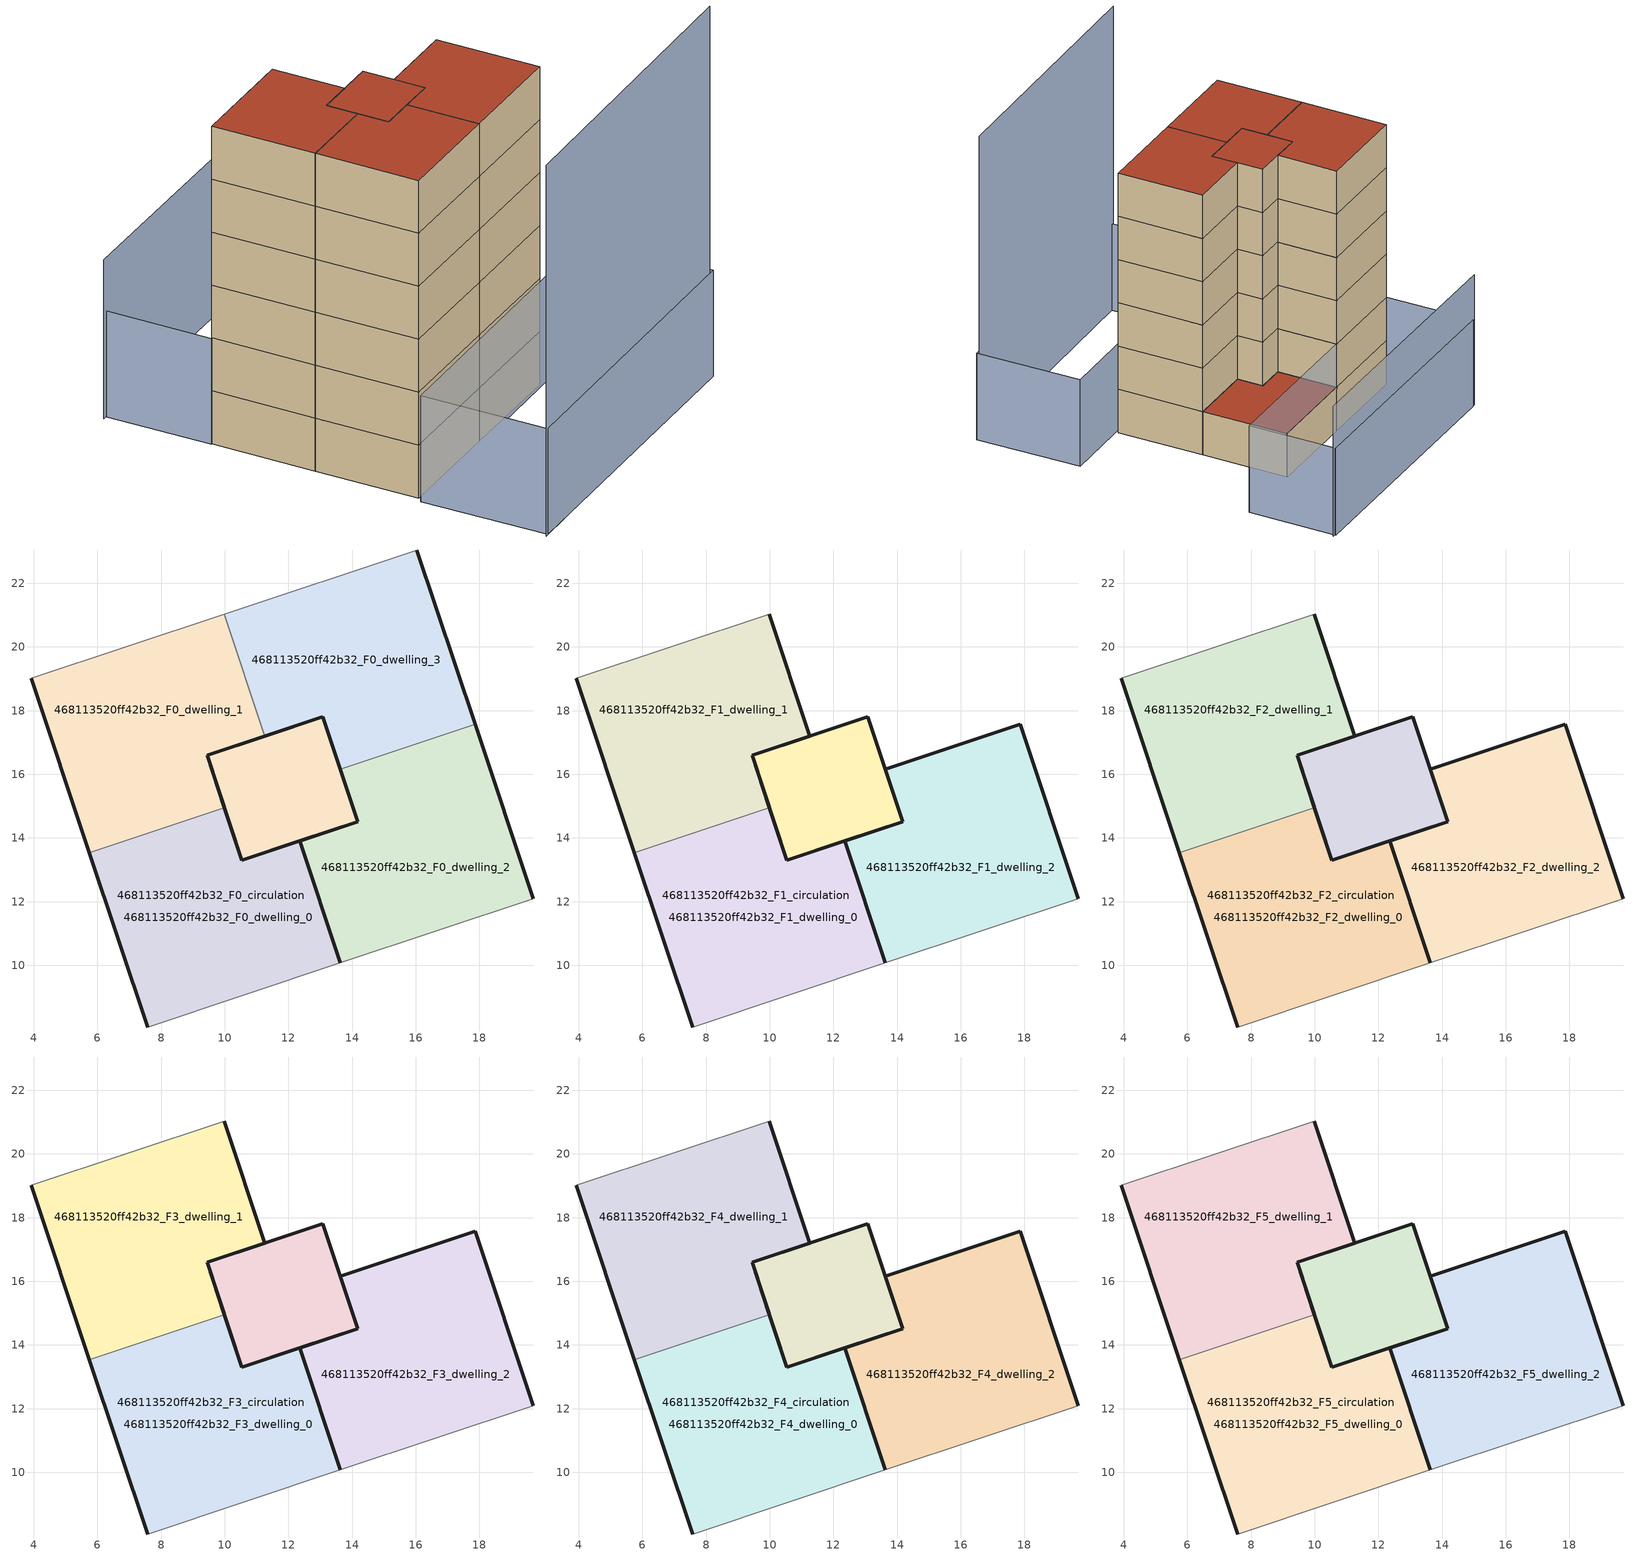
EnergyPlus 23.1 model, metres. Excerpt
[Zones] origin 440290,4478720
468113520ff42b32_F0_dwelling_0
 floor ground (EU_floor_Construction): 12.35,13.91 13.63,10.08 7.58,8.06 5.75,13.54 9.99,14.95 10.35,13.88 10.54,13.31 z0; 13.08,17.8 14.17,14.52 10.54,13.31 10.35,13.88 9.44,16.59 z0
 wall outside (EU_wall_Construction): 5.75,13.54 7.58,8.06 / 13.63,10.08 12.35,13.91 10.54,13.31 9.99,14.95 z0:3
 wall adiabatic (EU_wall_Construction): 7.58,8.06 13.63,10.08 z0:3
 wall to 468113520ff42b32_F0_dwelling_1 (EU_wall_Construction): 9.99,14.95 5.75,13.54 z0:3
468113520ff42b32_F0_dwelling_1
 floor ground (EU_floor_Construction): 9.98,21.03 11.26,17.2 9.44,16.59 9.99,14.95 5.75,13.54 3.93,19.01 z0; 13.08,17.8 14.17,14.52 10.54,13.31 9.44,16.59 11.26,17.2 z0
 wall outside (EU_wall_Construction): 3.93,19.01 5.75,13.54 / 9.99,14.95 9.44,16.59 11.26,17.2 z0:3
 wall adiabatic (EU_wall_Construction): 9.98,21.03 3.93,19.01 z0:3
 wall to 468113520ff42b32_F0_dwelling_3 (EU_wall_Construction): 11.26,17.2 9.98,21.03 z0:3
468113520ff42b32_F0_dwelling_2
 floor ground (EU_floor_Construction): 17.86,17.57 19.68,12.1 13.63,10.08 12.35,13.91 14.17,14.52 13.62,16.16 z0
 wall outside (EU_wall_Construction): 19.68,12.1 17.86,17.57 / 13.62,16.16 14.17,14.52 12.35,13.91 13.63,10.08 z0:3
 wall adiabatic (EU_wall_Construction): 13.63,10.08 19.68,12.1 z0:3
 wall to 468113520ff42b32_F0_dwelling_3 (EU_wall_Construction): 17.86,17.57 13.62,16.16 z0:3
468113520ff42b32_F0_dwelling_3
 floor ground (EU_floor_Construction): 13.08,17.8 14.17,14.52 10.54,13.31 9.44,16.59 11.26,17.2 z0; 16.04,23.04 17.86,17.57 13.62,16.16 13.08,17.8 11.26,17.2 9.98,21.03 z0
 wall outside (EU_wall_Construction): 17.86,17.57 16.04,23.04 / 11.26,17.2 13.08,17.8 13.62,16.16 z0:3
 wall adiabatic (EU_wall_Construction): 16.04,23.04 9.98,21.03 z0:3
 roof outside (EU_roof_Construction): 17.86,17.57 16.04,23.04 9.98,21.03 11.26,17.2 13.08,17.8 13.62,16.16 z3; 14.17,14.52 13.08,17.8 11.26,17.2 9.44,16.59 10.54,13.31 z3
468113520ff42b32_F0_circulation
 floor ground (EU_floor_Construction): 13.08,17.8 13.62,16.16 14.17,14.52 12.35,13.91 10.54,13.31 10.35,13.88 9.99,14.95 9.44,16.59 11.26,17.2 z0; 12.35,13.91 13.63,10.08 7.58,8.06 5.75,13.54 9.99,14.95 10.2,14.32 10.35,13.88 10.54,13.31 z0; 9.98,21.03 11.26,17.2 9.44,16.59 9.99,14.95 5.75,13.54 3.93,19.01 z0; 16.04,23.04 17.86,17.57 13.62,16.16 13.08,17.8 11.26,17.2 9.98,21.03 z0
 wall outside (EU_wall_Construction): 14.17,14.52 13.08,17.8 9.44,16.59 10.54,13.31 14.17,14.52 z0:3
 roof outside (EU_floor_Construction): 14.17,14.52 13.62,16.16 13.08,17.8 11.26,17.2 9.44,16.59 9.99,14.95 10.35,13.88 10.54,13.31 12.35,13.91 z3; 13.63,10.08 12.35,13.91 10.54,13.31 10.35,13.88 9.99,14.95 5.75,13.54 7.58,8.06 z3; 17.86,17.57 16.04,23.04 9.98,21.03 11.26,17.2 13.08,17.8 13.62,16.16 z3
468113520ff42b32_F1_dwelling_0
 floor to 468113520ff42b32_F0_dwelling_0 (EU_floor_Construction): 12.35,13.91 13.63,10.08 7.58,8.06 5.75,13.54 9.99,14.95 10.43,13.64 10.54,13.31 z3; 13.08,17.8 14.17,14.52 10.54,13.31 10.35,13.88 9.44,16.59 z3
 wall outside (EU_wall_Construction): 5.75,13.54 7.58,8.06 / 13.63,10.08 12.35,13.91 10.54,13.31 9.99,14.95 z3:6
 wall adiabatic (EU_wall_Construction): 7.58,8.06 13.63,10.08 z3:6
 wall to 468113520ff42b32_F1_dwelling_1 (EU_wall_Construction): 9.99,14.95 5.75,13.54 z3:6
468113520ff42b32_F1_dwelling_1
 floor to 468113520ff42b32_F0_dwelling_1 (EU_floor_Construction): 9.98,21.03 11.26,17.2 9.44,16.59 9.99,14.95 5.75,13.54 3.93,19.01 z3; 13.08,17.8 14.17,14.52 10.54,13.31 9.99,14.95 9.44,16.59 11.26,17.2 z3
 wall outside (EU_wall_Construction): 3.93,19.01 5.75,13.54 / 9.99,14.95 9.44,16.59 11.26,17.2 9.98,21.03 z3:6
 wall adiabatic (EU_wall_Construction): 9.98,21.03 3.93,19.01 z3:6
468113520ff42b32_F1_dwelling_2
 floor to 468113520ff42b32_F0_dwelling_2 (EU_floor_Construction): 17.86,17.57 19.68,12.1 13.63,10.08 12.35,13.91 14.17,14.52 13.62,16.16 z3
 wall outside (EU_wall_Construction): 19.68,12.1 17.86,17.57 13.62,16.16 14.17,14.52 12.35,13.91 13.63,10.08 z3:6
 wall adiabatic (EU_wall_Construction): 13.63,10.08 19.68,12.1 z3:6
468113520ff42b32_F1_circulation
 floor outside (EU_floor_Construction): 13.08,17.8 14.17,14.52 12.35,13.91 10.54,13.31 10.35,13.88 9.99,14.95 9.44,16.59 11.26,17.2 z3; 12.35,13.91 13.63,10.08 7.58,8.06 5.75,13.54 9.99,14.95 10.2,14.32 10.35,13.88 10.54,13.31 z3; 9.98,21.03 11.26,17.2 9.44,16.59 9.99,14.95 5.75,13.54 3.93,19.01 z3
 wall outside (EU_wall_Construction): 14.17,14.52 13.08,17.8 9.44,16.59 10.54,13.31 14.17,14.52 z3:6
 roof outside (EU_floor_Construction): 13.63,10.08 12.35,13.91 10.54,13.31 10.35,13.88 9.99,14.95 5.75,13.54 7.58,8.06 z6
468113520ff42b32_F2_dwelling_0
 floor to 468113520ff42b32_F1_dwelling_0 (EU_floor_Construction): 12.35,13.91 13.63,10.08 7.58,8.06 5.75,13.54 9.99,14.95 10.43,13.64 10.54,13.31 z6; 13.08,17.8 14.17,14.52 10.54,13.31 10.35,13.88 9.44,16.59 z6
 wall outside (EU_wall_Construction): 5.75,13.54 7.58,8.06 / 13.63,10.08 12.35,13.91 10.54,13.31 9.99,14.95 z6:9
 wall adiabatic (EU_wall_Construction): 7.58,8.06 13.63,10.08 z6:9
 wall to 468113520ff42b32_F2_dwelling_1 (EU_wall_Construction): 9.99,14.95 5.75,13.54 z6:9
468113520ff42b32_F2_dwelling_1
 floor to 468113520ff42b32_F1_dwelling_1 (EU_floor_Construction): 9.98,21.03 11.26,17.2 9.44,16.59 9.99,14.95 5.75,13.54 3.93,19.01 z6; 13.08,17.8 14.17,14.52 10.54,13.31 9.99,14.95 9.44,16.59 11.26,17.2 z6
 wall outside (EU_wall_Construction): 3.93,19.01 5.75,13.54 / 9.99,14.95 9.44,16.59 11.26,17.2 9.98,21.03 z6:9
 wall adiabatic (EU_wall_Construction): 9.98,21.03 3.93,19.01 z6:9
468113520ff42b32_F2_dwelling_2
 floor to 468113520ff42b32_F1_dwelling_2 (EU_floor_Construction): 17.86,17.57 19.68,12.1 13.63,10.08 12.35,13.91 14.17,14.52 13.62,16.16 z6
 wall outside (EU_wall_Construction): 19.68,12.1 17.86,17.57 13.62,16.16 14.17,14.52 12.35,13.91 13.63,10.08 z6:9
 wall adiabatic (EU_wall_Construction): 13.63,10.08 19.68,12.1 z6:9
468113520ff42b32_F2_circulation
 floor outside (EU_floor_Construction): 12.35,13.91 13.63,10.08 7.58,8.06 5.75,13.54 9.99,14.95 10.2,14.32 10.35,13.88 10.54,13.31 z6; 9.98,21.03 11.26,17.2 9.44,16.59 9.99,14.95 5.75,13.54 3.93,19.01 z6
 floor to 468113520ff42b32_F1_circulation (EU_floor_Construction): 13.08,17.8 14.17,14.52 12.35,13.91 10.54,13.31 10.35,13.88 9.99,14.95 9.44,16.59 11.26,17.2 z6
 wall outside (EU_wall_Construction): 14.17,14.52 13.08,17.8 9.44,16.59 10.54,13.31 14.17,14.52 z6:9
 roof outside (EU_floor_Construction): 13.63,10.08 12.35,13.91 10.54,13.31 10.35,13.88 9.99,14.95 5.75,13.54 7.58,8.06 z9
468113520ff42b32_F3_dwelling_0
 floor to 468113520ff42b32_F2_dwelling_0 (EU_floor_Construction): 12.35,13.91 13.63,10.08 7.58,8.06 5.75,13.54 9.99,14.95 10.43,13.64 10.54,13.31 z9; 13.08,17.8 14.17,14.52 10.54,13.31 10.35,13.88 9.44,16.59 z9
 wall outside (EU_wall_Construction): 5.75,13.54 7.58,8.06 / 13.63,10.08 12.35,13.91 10.54,13.31 9.99,14.95 z9:12
 wall adiabatic (EU_wall_Construction): 7.58,8.06 13.63,10.08 z9:12
 wall to 468113520ff42b32_F3_dwelling_1 (EU_wall_Construction): 9.99,14.95 5.75,13.54 z9:12
468113520ff42b32_F3_dwelling_1
 floor to 468113520ff42b32_F2_dwelling_1 (EU_floor_Construction): 9.98,21.03 11.26,17.2 9.44,16.59 9.99,14.95 5.75,13.54 3.93,19.01 z9; 13.08,17.8 14.17,14.52 10.54,13.31 9.99,14.95 9.44,16.59 11.26,17.2 z9
 wall outside (EU_wall_Construction): 3.93,19.01 5.75,13.54 / 9.99,14.95 9.44,16.59 11.26,17.2 9.98,21.03 z9:12
 wall adiabatic (EU_wall_Construction): 9.98,21.03 3.93,19.01 z9:12
468113520ff42b32_F3_dwelling_2
 floor to 468113520ff42b32_F2_dwelling_2 (EU_floor_Construction): 17.86,17.57 19.68,12.1 13.63,10.08 12.35,13.91 14.17,14.52 13.62,16.16 z9
 wall outside (EU_wall_Construction): 19.68,12.1 17.86,17.57 13.62,16.16 14.17,14.52 12.35,13.91 13.63,10.08 z9:12
 wall adiabatic (EU_wall_Construction): 13.63,10.08 19.68,12.1 z9:12
468113520ff42b32_F3_circulation
 floor outside (EU_floor_Construction): 12.35,13.91 13.63,10.08 7.58,8.06 5.75,13.54 9.99,14.95 10.2,14.32 10.35,13.88 10.54,13.31 z9; 9.98,21.03 11.26,17.2 9.44,16.59 9.99,14.95 5.75,13.54 3.93,19.01 z9
 floor to 468113520ff42b32_F2_circulation (EU_floor_Construction): 13.08,17.8 14.17,14.52 12.35,13.91 10.54,13.31 10.35,13.88 9.99,14.95 9.44,16.59 11.26,17.2 z9
 wall outside (EU_wall_Construction): 14.17,14.52 13.08,17.8 9.44,16.59 10.54,13.31 14.17,14.52 z9:12
 roof outside (EU_floor_Construction): 13.63,10.08 12.35,13.91 10.54,13.31 10.35,13.88 9.99,14.95 5.75,13.54 7.58,8.06 z12
468113520ff42b32_F4_dwelling_0
 floor to 468113520ff42b32_F3_dwelling_0 (EU_floor_Construction): 12.35,13.91 13.63,10.08 7.58,8.06 5.75,13.54 9.99,14.95 10.43,13.64 10.54,13.31 z12; 13.08,17.8 14.17,14.52 10.54,13.31 10.35,13.88 9.44,16.59 z12
 wall outside (EU_wall_Construction): 5.75,13.54 7.58,8.06 / 13.63,10.08 12.35,13.91 10.54,13.31 9.99,14.95 z12:15
 wall adiabatic (EU_wall_Construction): 7.58,8.06 13.63,10.08 z12:15
 wall to 468113520ff42b32_F4_dwelling_1 (EU_wall_Construction): 9.99,14.95 5.75,13.54 z12:15
468113520ff42b32_F4_dwelling_1
 floor to 468113520ff42b32_F3_dwelling_1 (EU_floor_Construction): 9.98,21.03 11.26,17.2 9.44,16.59 9.99,14.95 5.75,13.54 3.93,19.01 z12; 13.08,17.8 14.17,14.52 10.54,13.31 9.99,14.95 9.44,16.59 11.26,17.2 z12
 wall outside (EU_wall_Construction): 3.93,19.01 5.75,13.54 / 9.99,14.95 9.44,16.59 11.26,17.2 9.98,21.03 z12:15
 wall adiabatic (EU_wall_Construction): 9.98,21.03 3.93,19.01 z12:15
468113520ff42b32_F4_dwelling_2
 floor to 468113520ff42b32_F3_dwelling_2 (EU_floor_Construction): 17.86,17.57 19.68,12.1 13.63,10.08 12.35,13.91 14.17,14.52 13.62,16.16 z12
 wall outside (EU_wall_Construction): 19.68,12.1 17.86,17.57 13.62,16.16 14.17,14.52 12.35,13.91 13.63,10.08 z12:15
 wall adiabatic (EU_wall_Construction): 13.63,10.08 19.68,12.1 z12:15
468113520ff42b32_F4_circulation
 floor outside (EU_floor_Construction): 12.35,13.91 13.63,10.08 7.58,8.06 5.75,13.54 9.99,14.95 10.2,14.32 10.35,13.88 10.54,13.31 z12; 9.98,21.03 11.26,17.2 9.44,16.59 9.99,14.95 5.75,13.54 3.93,19.01 z12
 floor to 468113520ff42b32_F3_circulation (EU_floor_Construction): 13.08,17.8 14.17,14.52 12.35,13.91 10.54,13.31 10.35,13.88 9.99,14.95 9.44,16.59 11.26,17.2 z12
 wall outside (EU_wall_Construction): 14.17,14.52 13.08,17.8 9.44,16.59 10.54,13.31 14.17,14.52 z12:15
 roof outside (EU_floor_Construction): 13.63,10.08 12.35,13.91 10.54,13.31 10.35,13.88 9.99,14.95 5.75,13.54 7.58,8.06 z15
468113520ff42b32_F5_dwelling_0
 floor to 468113520ff42b32_F4_dwelling_0 (EU_floor_Construction): 12.35,13.91 13.63,10.08 7.58,8.06 5.75,13.54 9.99,14.95 10.43,13.64 10.54,13.31 z15; 13.08,17.8 14.17,14.52 10.54,13.31 10.35,13.88 9.44,16.59 z15
 wall outside (EU_wall_Construction): 5.75,13.54 7.58,8.06 / 13.63,10.08 12.35,13.91 10.54,13.31 9.99,14.95 z15:18
 wall adiabatic (EU_wall_Construction): 7.58,8.06 13.63,10.08 z15:18
 wall to 468113520ff42b32_F5_dwelling_1 (EU_wall_Construction): 9.99,14.95 5.75,13.54 z15:18
 roof outside (EU_roof_Construction): 14.17,14.52 13.08,17.8 9.44,16.59 10.35,13.88 10.54,13.31 z18; 13.63,10.08 12.35,13.91 10.54,13.31 10.35,13.88 9.99,14.95 5.75,13.54 7.58,8.06 z18
468113520ff42b32_F5_dwelling_1
 floor to 468113520ff42b32_F4_dwelling_1 (EU_floor_Construction): 9.98,21.03 11.26,17.2 9.44,16.59 9.99,14.95 5.75,13.54 3.93,19.01 z15; 13.08,17.8 14.17,14.52 10.54,13.31 9.99,14.95 9.44,16.59 11.26,17.2 z15
 wall outside (EU_wall_Construction): 3.93,19.01 5.75,13.54 / 9.99,14.95 9.44,16.59 11.26,17.2 9.98,21.03 z15:18
 wall adiabatic (EU_wall_Construction): 9.98,21.03 3.93,19.01 z15:18
 roof outside (EU_roof_Construction): 14.17,14.52 13.08,17.8 11.26,17.2 9.44,16.59 10.54,13.31 z18; 9.99,14.95 9.44,16.59 11.26,17.2 9.98,21.03 3.93,19.01 5.75,13.54 z18
468113520ff42b32_F5_dwelling_2
 floor to 468113520ff42b32_F4_dwelling_2 (EU_floor_Construction): 17.86,17.57 19.68,12.1 13.63,10.08 12.35,13.91 14.17,14.52 13.62,16.16 z15
 wall outside (EU_wall_Construction): 19.68,12.1 17.86,17.57 13.62,16.16 14.17,14.52 12.35,13.91 13.63,10.08 z15:18
 wall adiabatic (EU_wall_Construction): 13.63,10.08 19.68,12.1 z15:18
 roof outside (EU_roof_Construction): 19.68,12.1 17.86,17.57 13.62,16.16 14.17,14.52 12.35,13.91 13.63,10.08 z18
468113520ff42b32_F5_circulation
 floor outside (EU_floor_Construction): 12.35,13.91 13.63,10.08 7.58,8.06 5.75,13.54 9.99,14.95 10.2,14.32 10.35,13.88 10.54,13.31 z15; 9.98,21.03 11.26,17.2 9.44,16.59 9.99,14.95 5.75,13.54 3.93,19.01 z15
 floor to 468113520ff42b32_F4_circulation (EU_floor_Construction): 13.08,17.8 14.17,14.52 12.35,13.91 10.54,13.31 10.35,13.88 9.99,14.95 9.44,16.59 11.26,17.2 z15
 wall outside (EU_wall_Construction): 14.17,14.52 13.08,17.8 9.44,16.59 10.54,13.31 14.17,14.52 z15:18
 roof outside (EU_roof_Construction): 14.17,14.52 13.08,17.8 11.26,17.2 9.44,16.59 9.99,14.95 10.35,13.88 10.54,13.31 12.35,13.91 z18; 13.63,10.08 12.35,13.91 10.54,13.31 10.35,13.88 9.99,14.95 5.75,13.54 7.58,8.06 z18; 9.99,14.95 9.44,16.59 11.26,17.2 9.98,21.03 3.93,19.01 5.75,13.54 z18
shading: 18.99,30.13 1.83,24.48 z0:9; 9.5,1.02 26.28,6.88 z0:21; 9.67,1.08 7.39,7.73 / 7.39,7.73 24.14,13.47 / 24.14,13.47 26.42,6.81 / 26.42,6.81 9.67,1.08 / 2.04,24.57 18.8,30.15 / 18.8,30.15 20.67,24.54 / 20.67,24.54 3.9,18.96 / 3.9,18.96 2.04,24.57 z0:6
[Building]
EU S2 Campaign: North Axis=0; Terrain=City; Solar Distribution=FullExterior
[Site:Location]
Madrid: Latitude=40.5; Longitude=-3.5; Time Zone=1; Elevation=609
[SizingPeriod:WeatherFileDays]
AnnualSizingPeriod: Begin Month=1; Begin Day of Month=1; End Month=12; End Day of Month=31; Day of Week for Start Day=Monday; Use Weather File Daylight Saving Period=No; Use Weather File Rain and Snow Indicators=No
[MATERIAL]
EU_InternalMass_Material: Roughness=MediumRough; Thickness=0.1; Conductivity=1; Density=1800; Specific Heat=900; Thermal Absorptance=0.9; Solar Absorptance=0.7; Visible Absorptance=0.7
[MATERIAL:NOMASS] Roughness=MediumRough; Thermal Absorptance=0.9; Solar Absorptance=0.7; Visible Absorptance=0.7
Name | Thermal Resistance
EU_wall_NoMass | 1.60022
EU_roof_NoMass | 1.57597
EU_floor_NoMass | 0.470652
[CONSTRUCTION]
EU_wall_Construction: EU_wall_NoMass
EU_roof_Construction: EU_roof_NoMass
EU_floor_Construction: EU_floor_NoMass
EU_InternalMass_Construction: EU_InternalMass_Material
[ZONE] Type=1; Multiplier=1; Ceiling Height=autocalculate; Floor Area=autocalculate; Part of Total Floor Area=Yes
Name | Volume
468113520ff42b32_F0_dwelling_0; 468113520ff42b32_F1_dwelling_0; 468113520ff42b32_F2_dwelling_0; 468113520ff42b32_F3_dwelling_0; 468113520ff42b32_F4_dwelling_0; 468113520ff42b32_F5_dwelling_0; 468113520ff42b32_F1_dwelling_1; 468113520ff42b32_F2_dwelling_1; 468113520ff42b32_F3_dwelling_1; 468113520ff42b32_F4_dwelling_1; 468113520ff42b32_F5_dwelling_1; 468113520ff42b32_F0_dwelling_3 | 140.28
468113520ff42b32_F0_dwelling_1 | 140.279
468113520ff42b32_F0_dwelling_2; 468113520ff42b32_F1_dwelling_2; 468113520ff42b32_F2_dwelling_2; 468113520ff42b32_F3_dwelling_2; 468113520ff42b32_F4_dwelling_2; 468113520ff42b32_F5_dwelling_2 | 100.515
468113520ff42b32_F0_circulation | 341.311
468113520ff42b32_F1_circulation; 468113520ff42b32_F2_circulation; 468113520ff42b32_F3_circulation; 468113520ff42b32_F4_circulation; 468113520ff42b32_F5_circulation | 240.795
[INTERNALMASS] Construction=EU_InternalMass_Construction
Name | Zone or ZoneList | Surface Area
468113520ff42b32_F0_dwelling_0_EU_InternalMass | 468113520ff42b32_F0_dwelling_0 | 33.5052
468113520ff42b32_F0_dwelling_1_EU_InternalMass | 468113520ff42b32_F0_dwelling_1 | 33.5052
468113520ff42b32_F0_dwelling_2_EU_InternalMass | 468113520ff42b32_F0_dwelling_2 | 33.5052
468113520ff42b32_F0_dwelling_3_EU_InternalMass | 468113520ff42b32_F0_dwelling_3 | 33.5052
468113520ff42b32_F1_dwelling_0_EU_InternalMass | 468113520ff42b32_F1_dwelling_0 | 67.0104
468113520ff42b32_F1_dwelling_1_EU_InternalMass | 468113520ff42b32_F1_dwelling_1 | 33.5052
468113520ff42b32_F1_dwelling_2_EU_InternalMass | 468113520ff42b32_F1_dwelling_2 | 33.5052
468113520ff42b32_F2_dwelling_0_EU_InternalMass | 468113520ff42b32_F2_dwelling_0 | 67.0104
468113520ff42b32_F2_dwelling_1_EU_InternalMass | 468113520ff42b32_F2_dwelling_1 | 33.5052
468113520ff42b32_F2_dwelling_2_EU_InternalMass | 468113520ff42b32_F2_dwelling_2 | 33.5052
468113520ff42b32_F3_dwelling_0_EU_InternalMass | 468113520ff42b32_F3_dwelling_0 | 67.0104
468113520ff42b32_F3_dwelling_1_EU_InternalMass | 468113520ff42b32_F3_dwelling_1 | 33.5052
468113520ff42b32_F3_dwelling_2_EU_InternalMass | 468113520ff42b32_F3_dwelling_2 | 33.5052
468113520ff42b32_F4_dwelling_0_EU_InternalMass | 468113520ff42b32_F4_dwelling_0 | 67.0104
468113520ff42b32_F4_dwelling_1_EU_InternalMass | 468113520ff42b32_F4_dwelling_1 | 33.5052
468113520ff42b32_F4_dwelling_2_EU_InternalMass | 468113520ff42b32_F4_dwelling_2 | 33.5052
468113520ff42b32_F5_dwelling_0_EU_InternalMass | 468113520ff42b32_F5_dwelling_0 | 67.0104
468113520ff42b32_F5_dwelling_1_EU_InternalMass | 468113520ff42b32_F5_dwelling_1 | 33.5052
468113520ff42b32_F5_dwelling_2_EU_InternalMass | 468113520ff42b32_F5_dwelling_2 | 33.5052
[OTHEREQUIPMENT] Fuel Type=Electricity; Design Level Calculation Method=Watts/Area; Power per Zone Floor Area=1; Fraction Latent=0; Fraction Radiant=0; Fraction Lost=0; Carbon Dioxide Generation Rate=0; EndUse Subcategory=EU_Step8_InternalGains
Name | Zone or ZoneList or Space or SpaceList | Schedule
EU_Step8_InternalGain_468113520ff42b32_F0_dwelling_0_f000 | 468113520ff42b32_F0_dwelling_0 | EU_Step8_GainSchedule_468113520ff42b32_F0_dwelling_0_f000
EU_Step8_InternalGain_468113520ff42b32_F0_dwelling_1_f000 | 468113520ff42b32_F0_dwelling_1 | EU_Step8_GainSchedule_468113520ff42b32_F0_dwelling_1_f000
EU_Step8_InternalGain_468113520ff42b32_F0_dwelling_2_f000 | 468113520ff42b32_F0_dwelling_2 | EU_Step8_GainSchedule_468113520ff42b32_F0_dwelling_2_f000
EU_Step8_InternalGain_468113520ff42b32_F0_dwelling_3_f000 | 468113520ff42b32_F0_dwelling_3 | EU_Step8_GainSchedule_468113520ff42b32_F0_dwelling_3_f000
EU_Step8_InternalGain_468113520ff42b32_F1_dwelling_0_f000 | 468113520ff42b32_F1_dwelling_0 | EU_Step8_GainSchedule_468113520ff42b32_F1_dwelling_0_f000
EU_Step8_InternalGain_468113520ff42b32_F1_dwelling_1_f000 | 468113520ff42b32_F1_dwelling_1 | EU_Step8_GainSchedule_468113520ff42b32_F1_dwelling_1_f000
EU_Step8_InternalGain_468113520ff42b32_F1_dwelling_2_f000 | 468113520ff42b32_F1_dwelling_2 | EU_Step8_GainSchedule_468113520ff42b32_F1_dwelling_2_f000
EU_Step8_InternalGain_468113520ff42b32_F2_dwelling_0_f000 | 468113520ff42b32_F2_dwelling_0 | EU_Step8_GainSchedule_468113520ff42b32_F2_dwelling_0_f000
EU_Step8_InternalGain_468113520ff42b32_F2_dwelling_1_f000 | 468113520ff42b32_F2_dwelling_1 | EU_Step8_GainSchedule_468113520ff42b32_F2_dwelling_1_f000
EU_Step8_InternalGain_468113520ff42b32_F2_dwelling_2_f000 | 468113520ff42b32_F2_dwelling_2 | EU_Step8_GainSchedule_468113520ff42b32_F2_dwelling_2_f000
EU_Step8_InternalGain_468113520ff42b32_F3_dwelling_0_f000 | 468113520ff42b32_F3_dwelling_0 | EU_Step8_GainSchedule_468113520ff42b32_F3_dwelling_0_f000
EU_Step8_InternalGain_468113520ff42b32_F3_dwelling_1_f000 | 468113520ff42b32_F3_dwelling_1 | EU_Step8_GainSchedule_468113520ff42b32_F3_dwelling_1_f000
EU_Step8_InternalGain_468113520ff42b32_F3_dwelling_2_f000 | 468113520ff42b32_F3_dwelling_2 | EU_Step8_GainSchedule_468113520ff42b32_F3_dwelling_2_f000
EU_Step8_InternalGain_468113520ff42b32_F4_dwelling_0_f000 | 468113520ff42b32_F4_dwelling_0 | EU_Step8_GainSchedule_468113520ff42b32_F4_dwelling_0_f000
EU_Step8_InternalGain_468113520ff42b32_F4_dwelling_1_f000 | 468113520ff42b32_F4_dwelling_1 | EU_Step8_GainSchedule_468113520ff42b32_F4_dwelling_1_f000
EU_Step8_InternalGain_468113520ff42b32_F4_dwelling_2_f000 | 468113520ff42b32_F4_dwelling_2 | EU_Step8_GainSchedule_468113520ff42b32_F4_dwelling_2_f000
EU_Step8_InternalGain_468113520ff42b32_F5_dwelling_0_f000 | 468113520ff42b32_F5_dwelling_0 | EU_Step8_GainSchedule_468113520ff42b32_F5_dwelling_0_f000
EU_Step8_InternalGain_468113520ff42b32_F5_dwelling_1_f000 | 468113520ff42b32_F5_dwelling_1 | EU_Step8_GainSchedule_468113520ff42b32_F5_dwelling_1_f000
EU_Step8_InternalGain_468113520ff42b32_F5_dwelling_2_f000 | 468113520ff42b32_F5_dwelling_2 | EU_Step8_GainSchedule_468113520ff42b32_F5_dwelling_2_f000
[ZONEINFILTRATION:DESIGNFLOWRATE] Schedule=EU_AlwaysOn; Design Flow Rate Calculation Method=Flow/Area; Flow Rate per Floor Area=0.0005; Constant Term Coefficient=1; Temperature Term Coefficient=0; Velocity Term Coefficient=0; Velocity Squared Term Coefficient=0
Name | Zone or ZoneList or Space or SpaceList
EU_Circulation_Infiltration_468113520ff42b32_F0_circulation | 468113520ff42b32_F0_circulation
EU_Circulation_Infiltration_468113520ff42b32_F1_circulation | 468113520ff42b32_F1_circulation
EU_Circulation_Infiltration_468113520ff42b32_F2_circulation | 468113520ff42b32_F2_circulation
EU_Circulation_Infiltration_468113520ff42b32_F3_circulation | 468113520ff42b32_F3_circulation
EU_Circulation_Infiltration_468113520ff42b32_F4_circulation | 468113520ff42b32_F4_circulation
EU_Circulation_Infiltration_468113520ff42b32_F5_circulation | 468113520ff42b32_F5_circulation
[ZONEVENTILATION:DESIGNFLOWRATE] Schedule=EU_AlwaysOn; Design Flow Rate Calculation Method=AirChanges/Hour; Air Changes per Hour=0.480704; Ventilation Type=Natural; Fan Pressure Rise=0; Fan Total Efficiency=1; Constant Term Coefficient=1; Temperature Term Coefficient=0; Velocity Term Coefficient=0; Velocity Squared Term Coefficient=0; Minimum Indoor Temperature=-100; Maximum Indoor Temperature=100; Delta Temperature=-100; Minimum Outdoor Temperature=-100; Maximum Outdoor Temperature=100; Maximum Wind Speed=40
Name | Zone or ZoneList or Space or SpaceList
EU_ConstantAir_468113520ff42b32_F0_dwelling_0 | 468113520ff42b32_F0_dwelling_0
EU_ConstantAir_468113520ff42b32_F0_dwelling_1 | 468113520ff42b32_F0_dwelling_1
EU_ConstantAir_468113520ff42b32_F0_dwelling_2 | 468113520ff42b32_F0_dwelling_2
EU_ConstantAir_468113520ff42b32_F0_dwelling_3 | 468113520ff42b32_F0_dwelling_3
EU_ConstantAir_468113520ff42b32_F1_dwelling_0 | 468113520ff42b32_F1_dwelling_0
EU_ConstantAir_468113520ff42b32_F1_dwelling_1 | 468113520ff42b32_F1_dwelling_1
EU_ConstantAir_468113520ff42b32_F1_dwelling_2 | 468113520ff42b32_F1_dwelling_2
EU_ConstantAir_468113520ff42b32_F2_dwelling_0 | 468113520ff42b32_F2_dwelling_0
EU_ConstantAir_468113520ff42b32_F2_dwelling_1 | 468113520ff42b32_F2_dwelling_1
EU_ConstantAir_468113520ff42b32_F2_dwelling_2 | 468113520ff42b32_F2_dwelling_2
EU_ConstantAir_468113520ff42b32_F3_dwelling_0 | 468113520ff42b32_F3_dwelling_0
EU_ConstantAir_468113520ff42b32_F3_dwelling_1 | 468113520ff42b32_F3_dwelling_1
EU_ConstantAir_468113520ff42b32_F3_dwelling_2 | 468113520ff42b32_F3_dwelling_2
EU_ConstantAir_468113520ff42b32_F4_dwelling_0 | 468113520ff42b32_F4_dwelling_0
EU_ConstantAir_468113520ff42b32_F4_dwelling_1 | 468113520ff42b32_F4_dwelling_1
EU_ConstantAir_468113520ff42b32_F4_dwelling_2 | 468113520ff42b32_F4_dwelling_2
EU_ConstantAir_468113520ff42b32_F5_dwelling_0 | 468113520ff42b32_F5_dwelling_0
EU_ConstantAir_468113520ff42b32_F5_dwelling_1 | 468113520ff42b32_F5_dwelling_1
EU_ConstantAir_468113520ff42b32_F5_dwelling_2 | 468113520ff42b32_F5_dwelling_2
[HVACTEMPLATE:THERMOSTAT] Constant Heating Setpoint=20; Constant Cooling Setpoint=50
EU_HeatOnly_468113520ff42b32_F0_dwelling_0; EU_HeatOnly_468113520ff42b32_F0_dwelling_1; EU_HeatOnly_468113520ff42b32_F0_dwelling_2; EU_HeatOnly_468113520ff42b32_F0_dwelling_3; EU_HeatOnly_468113520ff42b32_F1_dwelling_0; EU_HeatOnly_468113520ff42b32_F1_dwelling_1; EU_HeatOnly_468113520ff42b32_F1_dwelling_2; EU_HeatOnly_468113520ff42b32_F2_dwelling_0; EU_HeatOnly_468113520ff42b32_F2_dwelling_1; EU_HeatOnly_468113520ff42b32_F2_dwelling_2; EU_HeatOnly_468113520ff42b32_F3_dwelling_0; EU_HeatOnly_468113520ff42b32_F3_dwelling_1; EU_HeatOnly_468113520ff42b32_F3_dwelling_2; EU_HeatOnly_468113520ff42b32_F4_dwelling_0; EU_HeatOnly_468113520ff42b32_F4_dwelling_1; EU_HeatOnly_468113520ff42b32_F4_dwelling_2; EU_HeatOnly_468113520ff42b32_F5_dwelling_0; EU_HeatOnly_468113520ff42b32_F5_dwelling_1; EU_HeatOnly_468113520ff42b32_F5_dwelling_2
[HVACTEMPLATE:ZONE:IDEALLOADSAIRSYSTEM] System Availability Schedule=EU_AlwaysOn; Maximum Heating Supply Air Temperature=50; Minimum Cooling Supply Air Temperature=13; Maximum Heating Supply Air Humidity Ratio=0.0156; Minimum Cooling Supply Air Humidity Ratio=0.0077; Heating Limit=NoLimit; Cooling Limit=NoLimit; Heating Availability Schedule=EU_AlwaysOn; Cooling Availability Schedule=EU_CoolingOff; Dehumidification Control Type=ConstantSensibleHeatRatio; Cooling Sensible Heat Ratio=0.7; Dehumidification Setpoint=60; Humidification Control Type=None; Humidification Setpoint=30; Outdoor Air Method=None; Outdoor Air Flow Rate per Person=0.00944; Outdoor Air Flow Rate per Zone Floor Area=0; Outdoor Air Flow Rate per Zone=0; Demand Controlled Ventilation Type=None; Outdoor Air Economizer Type=NoEconomizer; Heat Recovery Type=None; Sensible Heat Recovery Effectiveness=0.7; Latent Heat Recovery Effectiveness=0.65
Name | Template Thermostat
468113520ff42b32_F0_dwelling_0 | EU_HeatOnly_468113520ff42b32_F0_dwelling_0
468113520ff42b32_F0_dwelling_1 | EU_HeatOnly_468113520ff42b32_F0_dwelling_1
468113520ff42b32_F0_dwelling_2 | EU_HeatOnly_468113520ff42b32_F0_dwelling_2
468113520ff42b32_F0_dwelling_3 | EU_HeatOnly_468113520ff42b32_F0_dwelling_3
468113520ff42b32_F1_dwelling_0 | EU_HeatOnly_468113520ff42b32_F1_dwelling_0
468113520ff42b32_F1_dwelling_1 | EU_HeatOnly_468113520ff42b32_F1_dwelling_1
468113520ff42b32_F1_dwelling_2 | EU_HeatOnly_468113520ff42b32_F1_dwelling_2
468113520ff42b32_F2_dwelling_0 | EU_HeatOnly_468113520ff42b32_F2_dwelling_0
468113520ff42b32_F2_dwelling_1 | EU_HeatOnly_468113520ff42b32_F2_dwelling_1
468113520ff42b32_F2_dwelling_2 | EU_HeatOnly_468113520ff42b32_F2_dwelling_2
468113520ff42b32_F3_dwelling_0 | EU_HeatOnly_468113520ff42b32_F3_dwelling_0
468113520ff42b32_F3_dwelling_1 | EU_HeatOnly_468113520ff42b32_F3_dwelling_1
468113520ff42b32_F3_dwelling_2 | EU_HeatOnly_468113520ff42b32_F3_dwelling_2
468113520ff42b32_F4_dwelling_0 | EU_HeatOnly_468113520ff42b32_F4_dwelling_0
468113520ff42b32_F4_dwelling_1 | EU_HeatOnly_468113520ff42b32_F4_dwelling_1
468113520ff42b32_F4_dwelling_2 | EU_HeatOnly_468113520ff42b32_F4_dwelling_2
468113520ff42b32_F5_dwelling_0 | EU_HeatOnly_468113520ff42b32_F5_dwelling_0
468113520ff42b32_F5_dwelling_1 | EU_HeatOnly_468113520ff42b32_F5_dwelling_1
468113520ff42b32_F5_dwelling_2 | EU_HeatOnly_468113520ff42b32_F5_dwelling_2
[SIZING:ZONE] Zone Cooling Design Supply Air Temperature Input Method=SupplyAirTemperature; Zone Cooling Design Supply Air Temperature=13; Zone Heating Design Supply Air Temperature Input Method=SupplyAirTemperature; Zone Heating Design Supply Air Temperature=50; Zone Cooling Design Supply Air Humidity Ratio=0.008; Zone Heating Design Supply Air Humidity Ratio=0.008; Cooling Design Air Flow Method=DesignDay; Cooling Design Air Flow Rate=0; Cooling Minimum Air Flow per Zone Floor Area=0.000762; Cooling Minimum Air Flow=0; Cooling Minimum Air Flow Fraction=0.2; Heating Design Air Flow Method=DesignDay; Heating Design Air Flow Rate=0; Heating Maximum Air Flow per Zone Floor Area=0.002032; Heating Maximum Air Flow=0.141576; Heating Maximum Air Flow Fraction=0.3; Account for Dedicated Outdoor Air System=No; Dedicated Outdoor Air System Control Strategy=NeutralSupplyAir; Dedicated Outdoor Air Low Setpoint Temperature for Design=autosize; Dedicated Outdoor Air High Setpoint Temperature for Design=autosize; Zone Load Sizing Method=Sensible Load Only No Latent Load; Zone Latent Cooling Design Supply Air Humidity Ratio Input Method=HumidityRatioDifference; Zone Cooling Design Supply Air Humidity Ratio Difference=0.005; Zone Latent Heating Design Supply Air Humidity Ratio Input Method=HumidityRatioDifference; Zone Humidification Design Supply Air Humidity Ratio Difference=0.005
468113520ff42b32_F0_dwelling_0; 468113520ff42b32_F0_dwelling_1; 468113520ff42b32_F0_dwelling_2; 468113520ff42b32_F0_dwelling_3; 468113520ff42b32_F1_dwelling_0; 468113520ff42b32_F1_dwelling_1; 468113520ff42b32_F1_dwelling_2; 468113520ff42b32_F2_dwelling_0; 468113520ff42b32_F2_dwelling_1; 468113520ff42b32_F2_dwelling_2; 468113520ff42b32_F3_dwelling_0; 468113520ff42b32_F3_dwelling_1; 468113520ff42b32_F3_dwelling_2; 468113520ff42b32_F4_dwelling_0; 468113520ff42b32_F4_dwelling_1; 468113520ff42b32_F4_dwelling_2; 468113520ff42b32_F5_dwelling_0; 468113520ff42b32_F5_dwelling_1; 468113520ff42b32_F5_dwelling_2
[SCHEDULE:CONSTANT]
Name | Hourly Value
EU_AlwaysOn | 1
EU_CoolingOff | 0
[SCHEDULE:FILE] Column Number=1; Rows to Skip at Top=0; Number of Hours of Data=8760; Column Separator=Comma; Interpolate to Timestep=No; Minutes per Item=60; Adjust Schedule for Daylight Savings=Yes
Name | File
EU_Step8_GainSchedule_468113520ff42b32_F0_dwelling_0_f000 | ../../schedules/468113520ff42b32/468113520ff42b32_F0_dwelling_0_f000_gain.csv
EU_Step8_GainSchedule_468113520ff42b32_F0_dwelling_1_f000 | ../../schedules/468113520ff42b32/468113520ff42b32_F0_dwelling_1_f000_gain.csv
EU_Step8_GainSchedule_468113520ff42b32_F0_dwelling_2_f000 | ../../schedules/468113520ff42b32/468113520ff42b32_F0_dwelling_2_f000_gain.csv
EU_Step8_GainSchedule_468113520ff42b32_F0_dwelling_3_f000 | ../../schedules/468113520ff42b32/468113520ff42b32_F0_dwelling_3_f000_gain.csv
EU_Step8_GainSchedule_468113520ff42b32_F1_dwelling_0_f000 | ../../schedules/468113520ff42b32/468113520ff42b32_F1_dwelling_0_f000_gain.csv
EU_Step8_GainSchedule_468113520ff42b32_F1_dwelling_1_f000 | ../../schedules/468113520ff42b32/468113520ff42b32_F1_dwelling_1_f000_gain.csv
EU_Step8_GainSchedule_468113520ff42b32_F1_dwelling_2_f000 | ../../schedules/468113520ff42b32/468113520ff42b32_F1_dwelling_2_f000_gain.csv
EU_Step8_GainSchedule_468113520ff42b32_F2_dwelling_0_f000 | ../../schedules/468113520ff42b32/468113520ff42b32_F2_dwelling_0_f000_gain.csv
EU_Step8_GainSchedule_468113520ff42b32_F2_dwelling_1_f000 | ../../schedules/468113520ff42b32/468113520ff42b32_F2_dwelling_1_f000_gain.csv
EU_Step8_GainSchedule_468113520ff42b32_F2_dwelling_2_f000 | ../../schedules/468113520ff42b32/468113520ff42b32_F2_dwelling_2_f000_gain.csv
EU_Step8_GainSchedule_468113520ff42b32_F3_dwelling_0_f000 | ../../schedules/468113520ff42b32/468113520ff42b32_F3_dwelling_0_f000_gain.csv
EU_Step8_GainSchedule_468113520ff42b32_F3_dwelling_1_f000 | ../../schedules/468113520ff42b32/468113520ff42b32_F3_dwelling_1_f000_gain.csv
EU_Step8_GainSchedule_468113520ff42b32_F3_dwelling_2_f000 | ../../schedules/468113520ff42b32/468113520ff42b32_F3_dwelling_2_f000_gain.csv
EU_Step8_GainSchedule_468113520ff42b32_F4_dwelling_0_f000 | ../../schedules/468113520ff42b32/468113520ff42b32_F4_dwelling_0_f000_gain.csv
EU_Step8_GainSchedule_468113520ff42b32_F4_dwelling_1_f000 | ../../schedules/468113520ff42b32/468113520ff42b32_F4_dwelling_1_f000_gain.csv
EU_Step8_GainSchedule_468113520ff42b32_F4_dwelling_2_f000 | ../../schedules/468113520ff42b32/468113520ff42b32_F4_dwelling_2_f000_gain.csv
EU_Step8_GainSchedule_468113520ff42b32_F5_dwelling_0_f000 | ../../schedules/468113520ff42b32/468113520ff42b32_F5_dwelling_0_f000_gain.csv
EU_Step8_GainSchedule_468113520ff42b32_F5_dwelling_1_f000 | ../../schedules/468113520ff42b32/468113520ff42b32_F5_dwelling_1_f000_gain.csv
EU_Step8_GainSchedule_468113520ff42b32_F5_dwelling_2_f000 | ../../schedules/468113520ff42b32/468113520ff42b32_F5_dwelling_2_f000_gain.csv
